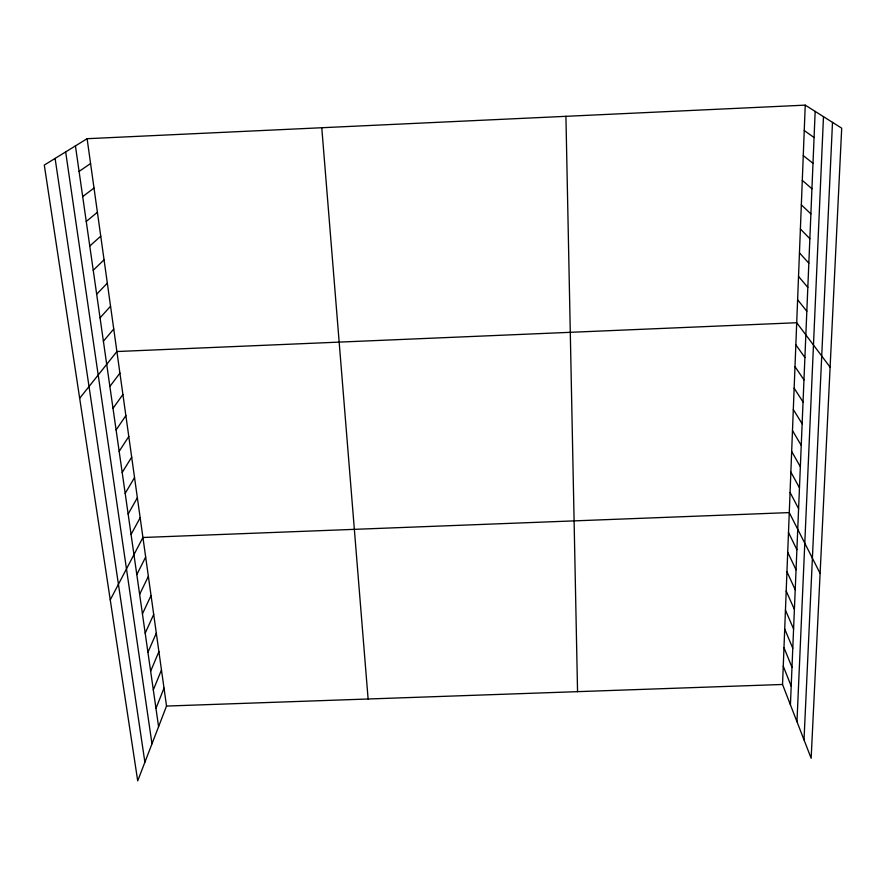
<?xml version="1.0" encoding="UTF-8"?>
<svg xmlns="http://www.w3.org/2000/svg" width="886" height="886" viewBox="0 0 886 886"><rect width="100%" height="100%" fill="white"/><g stroke="black" fill="none" stroke-linecap="round" stroke-linejoin="round"><path stroke-width="1.33" d="M805.241 105.135L841.7 128.182L811.144 758.272L782.537 684.468L805.241 105.135L87.105 138.703L44.3 165.073L137.707 780.865L166.524 706.064L87.105 138.703M790.423 704.791L815.164 111.403M796.968 721.691L823.482 116.664M804.012 739.865L832.497 122.368M155.958 708.39L164.01 688.112M153.311 689.895L161.474 669.982M150.642 671.2L158.904 651.653M147.929 652.306L156.313 633.136M145.193 633.202L153.699 614.419M142.436 613.887L151.052 595.492M139.634 594.351L148.372 576.376M136.809 574.604L145.669 557.039M110.252 599.888L142.934 537.492L789.271 512.595L820.115 573.419M131.062 534.446L140.165 517.745M128.138 514.024L137.363 497.766M125.181 493.369L134.539 477.565M122.19 472.482L131.682 457.143M119.167 451.351L128.791 436.499M116.099 429.976L125.867 415.612M113.009 408.346L122.91 394.491M109.875 386.462L119.92 373.128M79.674 398.29L116.897 351.532L796.713 322.725L830.116 367.192M103.396 341.243L113.74 329.005M100.052 317.875L110.551 306.213M96.674 294.218L107.328 283.143M93.24 270.274L104.061 259.808M89.774 246.02L100.749 236.174M86.252 221.467L97.405 212.252M82.697 196.592L94.016 188.042M79.087 171.408L90.582 163.533M166.524 706.064L782.537 684.468M804.244 130.53L814.079 137.529M803.259 155.604L813.005 163.312M802.284 180.367L811.941 188.762M801.332 204.832L810.889 213.891M800.379 228.987L809.859 238.699M799.449 252.853L808.84 263.197M798.53 276.421L807.822 287.396M797.61 299.712L806.825 311.285M795.849 344.798L804.898 357.512M794.997 366.616L803.967 379.873M794.144 388.19L803.048 401.978M793.313 409.509L802.14 423.818M792.483 430.596L801.243 445.403M791.674 451.439L800.346 466.734M790.866 472.05L799.471 487.832M790.068 492.439L798.596 508.675M788.496 532.53L796.891 549.674M787.72 552.244L796.049 569.82M786.956 571.747L795.218 589.755M786.203 591.051L794.399 609.457M785.45 610.133L793.579 628.949M784.708 629.016L792.782 648.22M783.977 647.688L791.984 667.291M783.257 666.172L791.198 686.141M55.098 158.417L144.894 762.226M65.664 151.916L151.982 743.819M75.432 145.891L158.583 726.686M321.773 127.739L368.111 698.999M565.921 116.321L577.55 691.656"/></g></svg>
